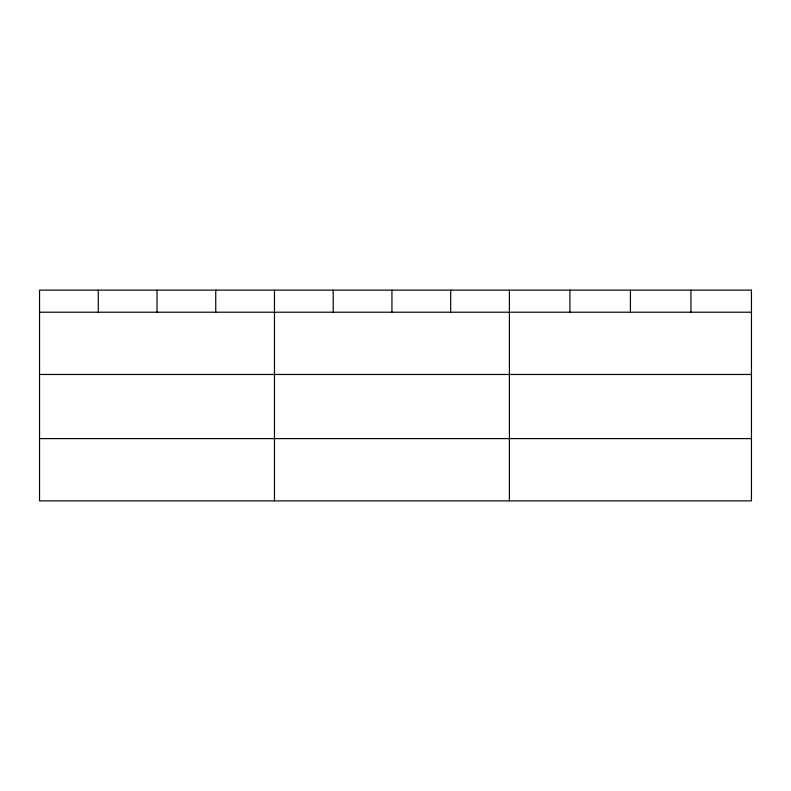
<?xml version="1.0" encoding="UTF-8"?>
<svg xmlns="http://www.w3.org/2000/svg" width="791" height="791" viewBox="0 0 791 791"><rect width="100%" height="100%" fill="white"/><g stroke="black" fill="none" stroke-linecap="round" stroke-linejoin="round"><path stroke-width="1.19" d="M39.55 312.208L751.45 312.208M39.55 374.469L751.45 374.469M39.55 438.61L751.45 438.61M690.938 290.129L690.938 312.208M630.427 290.129L630.427 312.208M569.915 290.129L569.915 312.208M509.404 290.129L509.404 500.871M450.672 290.129L450.672 312.208M391.94 290.129L391.94 312.208M333.209 290.129L333.209 312.208M274.477 290.129L274.477 500.871M215.745 290.129L215.745 312.208M157.014 290.129L157.014 312.208M98.282 290.129L98.282 312.208M751.45 290.129L39.55 290.129L39.55 500.871L751.45 500.871L751.45 290.129"/></g></svg>
